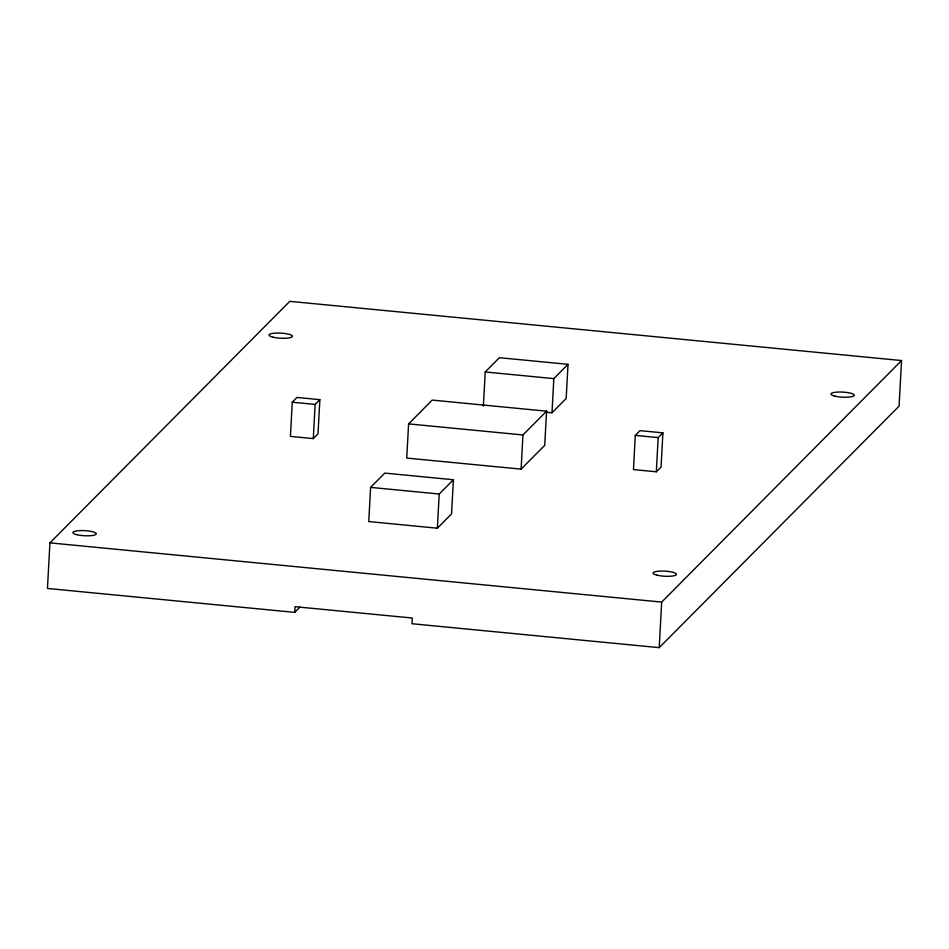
<?xml version="1.0" encoding="UTF-8"?>
<svg xmlns="http://www.w3.org/2000/svg" width="949" height="949" viewBox="0 0 949 949"><rect width="100%" height="100%" fill="white"/><g stroke="black" fill="none" stroke-linecap="round" stroke-linejoin="round"><path stroke-width="1.42" d="M294.724 612.378L295.032 606.684L412.246 618.024L411.937 623.718L659.211 647.657L899.083 406.136L901.55 360.549L289.789 301.343L49.917 542.864L47.45 588.451L294.724 612.378L299.943 607.123M292.268 402.198L290.418 436.386L313.289 438.592L318.01 433.835L319.86 399.659L296.99 397.441L292.268 402.198L315.139 404.416L319.86 399.659M313.289 438.592L315.139 404.416M370.608 487.383L368.758 521.559L437.37 528.202L451.546 513.919L453.397 479.743L384.796 473.1L370.608 487.383L439.221 494.014L453.397 479.743M408.592 423.895L406.741 458.07L521.096 469.138L544.726 445.342L546.577 411.166L432.222 400.098L408.592 423.895L522.946 434.962L546.577 411.166M437.37 528.202L439.221 494.014M483.373 406.16L485.224 371.972L499.411 357.69L568.012 364.333L566.162 398.521L551.986 412.791L546.149 412.234M521.096 469.138L522.946 434.962M551.986 412.791L553.836 378.615L568.012 364.333M635.308 435.401L633.457 469.589L656.328 471.795L661.05 467.038L662.912 432.851L640.041 430.644L635.308 435.401L658.179 437.619L662.912 432.851M656.328 471.795L658.179 437.619M659.211 647.657L661.678 602.081L901.55 360.549M485.224 371.972L553.836 378.615M49.917 542.864L661.678 602.081M657.04 575.201A11.696 2.55 3.1 0 0 676.246 574.797A11.696 2.55 3.1 0 0 661.133 571.073A11.696 2.55 3.1 0 0 657.04 575.201M834.883 396.136A11.696 2.55 3.1 0 0 854.076 395.733A11.696 2.55 3.1 0 0 838.975 392.02A11.696 2.55 3.1 0 0 834.883 396.136M272.992 337.192A11.696 2.55 3.1 0 0 292.185 336.788A11.696 2.55 3.1 0 0 277.084 333.063A11.696 2.55 3.1 0 0 272.992 337.192M76.845 534.69A11.696 2.55 3.1 0 0 96.039 534.287A11.696 2.55 3.1 0 0 80.938 530.574A11.696 2.55 3.1 0 0 76.845 534.69"/></g></svg>
